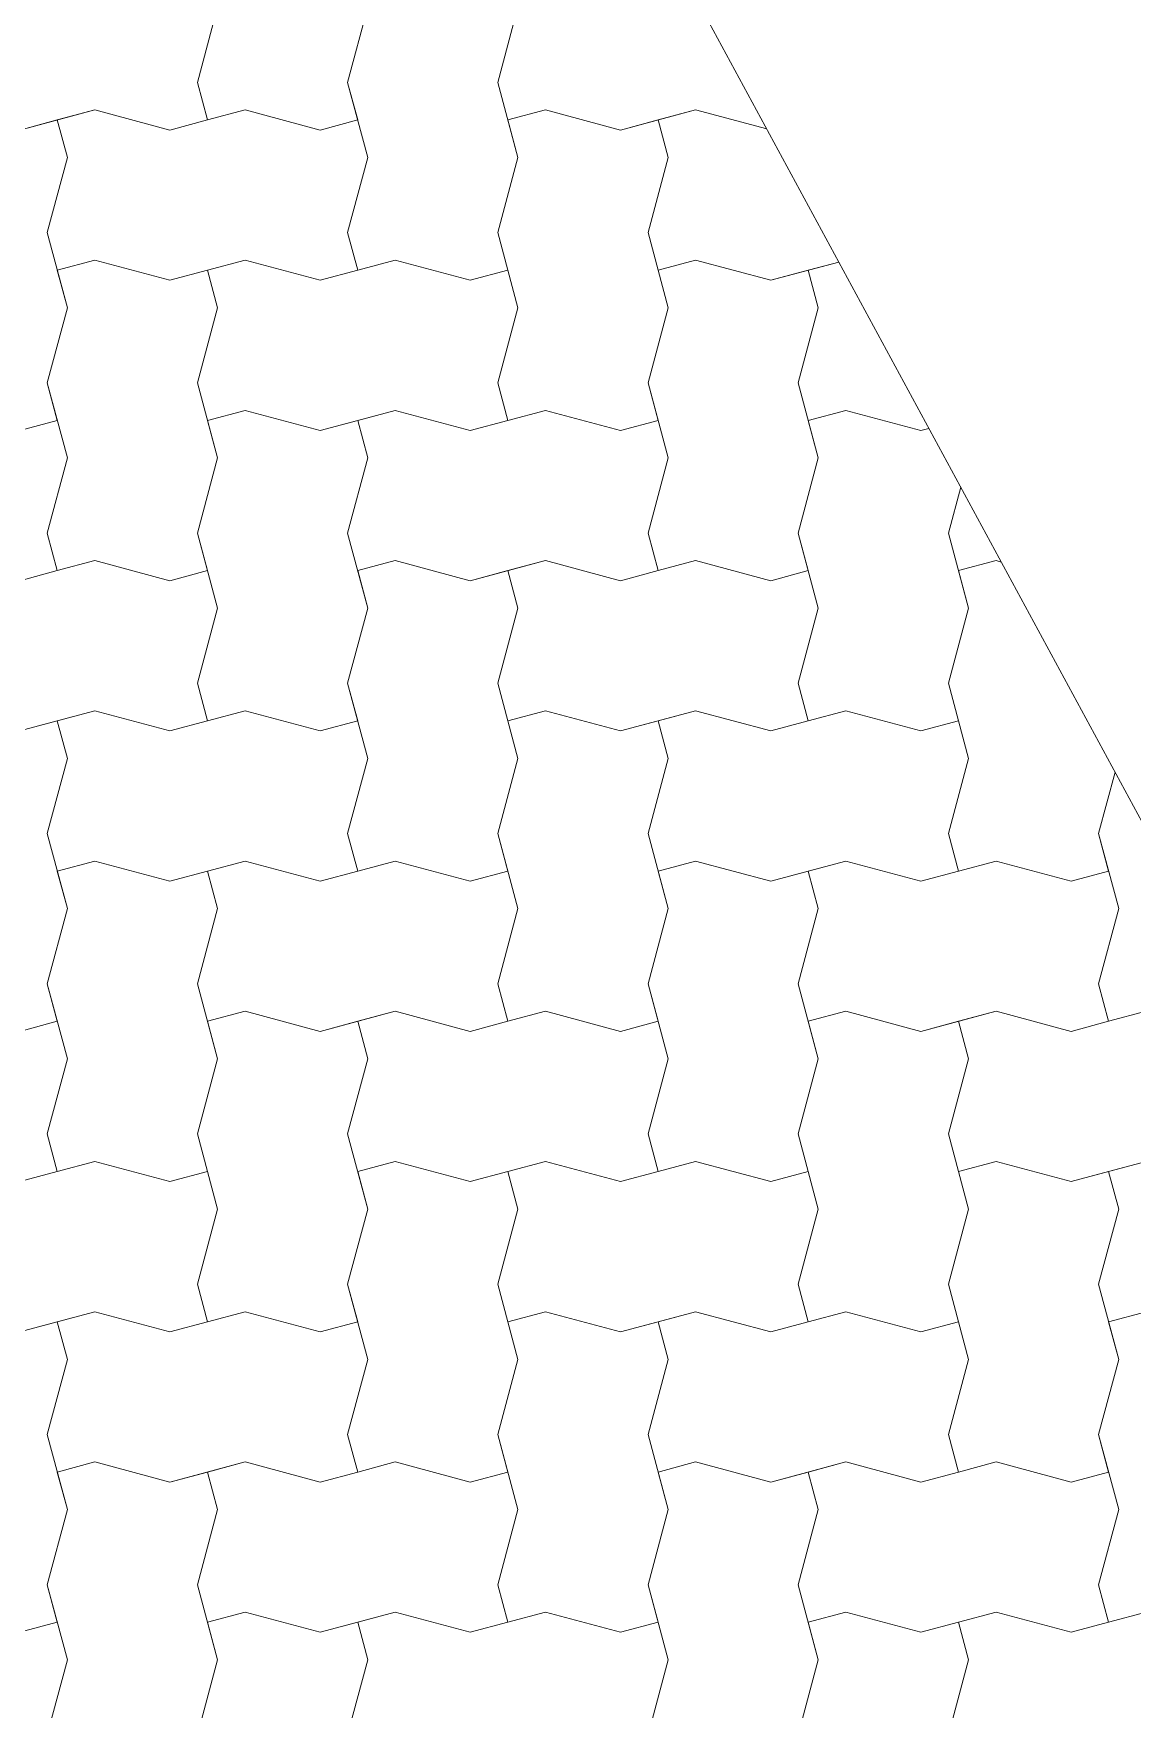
# Model space of a CAD drawing. Header units: metres. Extents: x -111189 to -108577, y -72951 to -72647.
# Drawn here: x -109763.665 to -109762.934, y -72916.205 to -72915.089 of the extents above; entities that cross this region are included whole.
import ezdxf

# ---------------------------------------------------------------- set-up
doc = ezdxf.new("R2010")
doc.units = ezdxf.units.M
doc.header["$MEASUREMENT"] = 0
doc.set_wipeout_variables(frame=1)
doc.linetypes.add('Wipeout_Contour', pattern=[1, 0, -1])
doc.layers.add('02 - PASSEIOS', color=7, linetype='Continuous')

# ---------------------------------------------------------------- blocks, each defined once
blk = doc.blocks.new('*X25', base_point=(-110957.0649, -73026.2797))
at = {"layer": '02 - PASSEIOS', "color": 253, "linetype": 'Continuous', "lineweight": 9}
for p, q in [((-111181.1515, -72914.498), (-111181.1649, -72914.548)), ((-111181.0515, -72914.498), (-111181.0649, -72914.548)), ((-111181.0515, -72914.498), (-111181.0649, -72914.548)), ((-111180.9515, -72914.498), (-111180.9649, -72914.548)), ((-111181.1649, -72914.548), (-111181.1582, -72914.573)), ((-111181.0649, -72914.548), (-111181.0582, -72914.573)), ((-111181.0649, -72914.548), (-111181.0515, -72914.598)), ((-111180.9649, -72914.548), (-111180.9515, -72914.598)), ((-111181.2832, -72914.5797), (-111181.2332, -72914.5663)), ((-111181.2332, -72914.5663), (-111181.2582, -72914.573)), ((-111181.2332, -72914.5663), (-111181.1832, -72914.5797)), ((-111181.2332, -72914.5663), (-111181.1832, -72914.5797)), ((-111181.1332, -72914.5663), (-111181.1582, -72914.573)), ((-111181.1332, -72914.5663), (-111181.0832, -72914.5797)), ((-111180.9332, -72914.5663), (-111180.9582, -72914.573)), ((-111180.9332, -72914.5663), (-111180.9582, -72914.573)), ((-111180.9332, -72914.5663), (-111180.8832, -72914.5797)), ((-111180.9332, -72914.5663), (-111180.8832, -72914.5797)), ((-111180.8832, -72914.5797), (-111180.8332, -72914.5663)), ((-111180.8332, -72914.5663), (-111180.8582, -72914.573)), ((-111180.8332, -72914.5663), (-111180.7858, -72914.579)), ((-111180.8332, -72914.5663), (-111180.7858, -72914.579)), ((-111181.2832, -72914.5797), (-111181.2582, -72914.573)), ((-111181.2515, -72914.598), (-111181.2582, -72914.573)), ((-111181.1832, -72914.5797), (-111181.1582, -72914.573)), ((-111181.1832, -72914.5797), (-111181.1582, -72914.573)), ((-111181.0832, -72914.5797), (-111181.0582, -72914.573)), ((-111180.9515, -72914.598), (-111180.9582, -72914.573)), ((-111180.8832, -72914.5797), (-111180.8582, -72914.573)), ((-111180.8515, -72914.598), (-111180.8582, -72914.573)), ((-111181.2515, -72914.598), (-111181.2649, -72914.648)), ((-111181.0515, -72914.598), (-111181.0649, -72914.648)), ((-111180.9515, -72914.598), (-111180.9649, -72914.648)), ((-111180.9515, -72914.598), (-111180.9649, -72914.648)), ((-111180.8515, -72914.598), (-111180.8649, -72914.648)), ((-111181.2649, -72914.648), (-111181.2515, -72914.698)), ((-111181.0649, -72914.648), (-111181.0582, -72914.673)), ((-111180.9649, -72914.648), (-111180.9582, -72914.673)), ((-111180.9649, -72914.648), (-111180.9515, -72914.698)), ((-111180.8649, -72914.648), (-111180.8515, -72914.698)), ((-111181.2332, -72914.6663), (-111181.2582, -72914.673)), ((-111181.2332, -72914.6663), (-111181.2582, -72914.673)), ((-111181.2332, -72914.6663), (-111181.1832, -72914.6797)), ((-111181.2332, -72914.6663), (-111181.1832, -72914.6797)), ((-111181.1832, -72914.6797), (-111181.1332, -72914.6663)), ((-111181.1332, -72914.6663), (-111181.1582, -72914.673)), ((-111181.1332, -72914.6663), (-111181.0832, -72914.6797)), ((-111181.1332, -72914.6663), (-111181.0832, -72914.6797)), ((-111181.0332, -72914.6663), (-111181.0582, -72914.673)), ((-111181.0332, -72914.6663), (-111180.9832, -72914.6797)), ((-111180.8332, -72914.6663), (-111180.8582, -72914.673)), ((-111180.8332, -72914.6663), (-111180.8582, -72914.673)), ((-111180.8332, -72914.6663), (-111180.7832, -72914.6797)), ((-111180.8332, -72914.6663), (-111180.7832, -72914.6797)), ((-111180.7832, -72914.6797), (-111180.7379, -72914.6676)), ((-111180.7379, -72914.6676), (-111180.7582, -72914.673)), ((-111181.2515, -72914.698), (-111181.2582, -72914.673)), ((-111181.1832, -72914.6797), (-111181.1582, -72914.673)), ((-111181.1515, -72914.698), (-111181.1582, -72914.673)), ((-111181.0832, -72914.6797), (-111181.0582, -72914.673)), ((-111181.0832, -72914.6797), (-111181.0582, -72914.673)), ((-111180.9832, -72914.6797), (-111180.9582, -72914.673)), ((-111180.8515, -72914.698), (-111180.8582, -72914.673)), ((-111180.7832, -72914.6797), (-111180.7582, -72914.673)), ((-111180.7515, -72914.698), (-111180.7582, -72914.673)), ((-111181.2515, -72914.698), (-111181.2649, -72914.748)), ((-111181.2515, -72914.698), (-111181.2649, -72914.748)), ((-111181.1515, -72914.698), (-111181.1649, -72914.748)), ((-111180.9515, -72914.698), (-111180.9649, -72914.748)), ((-111180.8515, -72914.698), (-111180.8649, -72914.748)), ((-111180.8515, -72914.698), (-111180.8649, -72914.748)), ((-111180.7515, -72914.698), (-111180.7649, -72914.748)), ((-111181.2649, -72914.748), (-111181.2582, -72914.773)), ((-111181.2649, -72914.748), (-111181.2515, -72914.798)), ((-111181.1649, -72914.748), (-111181.1515, -72914.798)), ((-111180.9649, -72914.748), (-111180.9582, -72914.773)), ((-111180.8649, -72914.748), (-111180.8582, -72914.773)), ((-111180.8649, -72914.748), (-111180.8515, -72914.798)), ((-111180.7649, -72914.748), (-111180.7515, -72914.798)), ((-111181.1332, -72914.7663), (-111181.1582, -72914.773)), ((-111181.1332, -72914.7663), (-111181.1582, -72914.773)), ((-111181.1332, -72914.7663), (-111181.0832, -72914.7797)), ((-111181.1332, -72914.7663), (-111181.0832, -72914.7797)), ((-111181.0832, -72914.7797), (-111181.0332, -72914.7663)), ((-111181.0332, -72914.7663), (-111181.0582, -72914.773)), ((-111181.0332, -72914.7663), (-111180.9832, -72914.7797)), ((-111181.0332, -72914.7663), (-111180.9832, -72914.7797)), ((-111180.9332, -72914.7663), (-111180.9582, -72914.773)), ((-111180.9332, -72914.7663), (-111180.8832, -72914.7797)), ((-111180.7332, -72914.7663), (-111180.7582, -72914.773)), ((-111180.7332, -72914.7663), (-111180.7582, -72914.773)), ((-111180.7332, -72914.7663), (-111180.6832, -72914.7797)), ((-111180.7332, -72914.7663), (-111180.6832, -72914.7797)), ((-111181.2832, -72914.7797), (-111181.2582, -72914.773)), ((-111181.1515, -72914.798), (-111181.1582, -72914.773)), ((-111181.0832, -72914.7797), (-111181.0582, -72914.773)), ((-111181.0515, -72914.798), (-111181.0582, -72914.773)), ((-111180.9832, -72914.7797), (-111180.9582, -72914.773)), ((-111180.9832, -72914.7797), (-111180.9582, -72914.773)), ((-111180.8832, -72914.7797), (-111180.8582, -72914.773)), ((-111180.7515, -72914.798), (-111180.7582, -72914.773)), ((-111180.6832, -72914.7797), (-111180.6779, -72914.7783)), ((-111180.6832, -72914.7797), (-111180.6779, -72914.7783)), ((-111181.2515, -72914.798), (-111181.2649, -72914.848)), ((-111181.1515, -72914.798), (-111181.1649, -72914.848)), ((-111181.1515, -72914.798), (-111181.1649, -72914.848)), ((-111181.0515, -72914.798), (-111181.0649, -72914.848)), ((-111180.8515, -72914.798), (-111180.8649, -72914.848)), ((-111180.7515, -72914.798), (-111180.7649, -72914.848)), ((-111180.7515, -72914.798), (-111180.7649, -72914.848)), ((-111180.6567, -72914.8175), (-111180.6649, -72914.848)), ((-111181.2649, -72914.848), (-111181.2582, -72914.873)), ((-111181.1649, -72914.848), (-111181.1582, -72914.873)), ((-111181.1649, -72914.848), (-111181.1515, -72914.898)), ((-111181.0649, -72914.848), (-111181.0515, -72914.898)), ((-111180.8649, -72914.848), (-111180.8582, -72914.873)), ((-111180.7649, -72914.848), (-111180.7582, -72914.873)), ((-111180.7649, -72914.848), (-111180.7515, -72914.898)), ((-111180.6649, -72914.848), (-111180.6515, -72914.898)), ((-111181.2332, -72914.8663), (-111181.2582, -72914.873)), ((-111181.2332, -72914.8663), (-111181.1832, -72914.8797)), ((-111181.0332, -72914.8663), (-111181.0582, -72914.873)), ((-111181.0332, -72914.8663), (-111181.0582, -72914.873)), ((-111181.0332, -72914.8663), (-111180.9832, -72914.8797)), ((-111181.0332, -72914.8663), (-111180.9832, -72914.8797)), ((-111180.9832, -72914.8797), (-111180.9332, -72914.8663)), ((-111180.9332, -72914.8663), (-111180.9582, -72914.873)), ((-111180.9332, -72914.8663), (-111180.8832, -72914.8797)), ((-111180.9332, -72914.8663), (-111180.8832, -72914.8797)), ((-111180.8332, -72914.8663), (-111180.8582, -72914.873)), ((-111180.8332, -72914.8663), (-111180.7832, -72914.8797)), ((-111180.6332, -72914.8663), (-111180.6582, -72914.873)), ((-111180.6332, -72914.8663), (-111180.6582, -72914.873)), ((-111180.6332, -72914.8663), (-111180.6297, -72914.8673)), ((-111180.6332, -72914.8663), (-111180.6297, -72914.8673)), ((-111181.2832, -72914.8797), (-111181.2582, -72914.873)), ((-111181.2832, -72914.8797), (-111181.2582, -72914.873)), ((-111181.1832, -72914.8797), (-111181.1582, -72914.873)), ((-111181.0515, -72914.898), (-111181.0582, -72914.873)), ((-111180.9832, -72914.8797), (-111180.9582, -72914.873)), ((-111180.9515, -72914.898), (-111180.9582, -72914.873)), ((-111180.8832, -72914.8797), (-111180.8582, -72914.873)), ((-111180.8832, -72914.8797), (-111180.8582, -72914.873)), ((-111180.7832, -72914.8797), (-111180.7582, -72914.873)), ((-111180.6515, -72914.898), (-111180.6582, -72914.873)), ((-111181.1515, -72914.898), (-111181.1649, -72914.948)), ((-111181.0515, -72914.898), (-111181.0649, -72914.948)), ((-111181.0515, -72914.898), (-111181.0649, -72914.948)), ((-111180.9515, -72914.898), (-111180.9649, -72914.948)), ((-111180.7515, -72914.898), (-111180.7649, -72914.948)), ((-111180.6515, -72914.898), (-111180.6649, -72914.948)), ((-111180.6515, -72914.898), (-111180.6649, -72914.948)), ((-111181.1649, -72914.948), (-111181.1582, -72914.973)), ((-111181.0649, -72914.948), (-111181.0582, -72914.973)), ((-111181.0649, -72914.948), (-111181.0515, -72914.998)), ((-111180.9649, -72914.948), (-111180.9515, -72914.998)), ((-111180.7649, -72914.948), (-111180.7582, -72914.973)), ((-111180.6649, -72914.948), (-111180.6582, -72914.973)), ((-111180.6649, -72914.948), (-111180.6515, -72914.998)), ((-111181.2832, -72914.9797), (-111181.2332, -72914.9663)), ((-111181.2332, -72914.9663), (-111181.2582, -72914.973)), ((-111181.2332, -72914.9663), (-111181.1832, -72914.9797)), ((-111181.2332, -72914.9663), (-111181.1832, -72914.9797)), ((-111181.1332, -72914.9663), (-111181.1582, -72914.973)), ((-111181.1332, -72914.9663), (-111181.0832, -72914.9797)), ((-111180.9332, -72914.9663), (-111180.9582, -72914.973)), ((-111180.9332, -72914.9663), (-111180.9582, -72914.973)), ((-111180.9332, -72914.9663), (-111180.8832, -72914.9797)), ((-111180.9332, -72914.9663), (-111180.8832, -72914.9797)), ((-111180.8832, -72914.9797), (-111180.8332, -72914.9663)), ((-111180.8332, -72914.9663), (-111180.8582, -72914.973)), ((-111180.8332, -72914.9663), (-111180.7832, -72914.9797)), ((-111180.8332, -72914.9663), (-111180.7832, -72914.9797)), ((-111180.7332, -72914.9663), (-111180.7582, -72914.973)), ((-111180.7332, -72914.9663), (-111180.6832, -72914.9797)), ((-111181.2832, -72914.9797), (-111181.2582, -72914.973)), ((-111181.2515, -72914.998), (-111181.2582, -72914.973)), ((-111181.1832, -72914.9797), (-111181.1582, -72914.973)), ((-111181.1832, -72914.9797), (-111181.1582, -72914.973)), ((-111181.0832, -72914.9797), (-111181.0582, -72914.973)), ((-111180.9515, -72914.998), (-111180.9582, -72914.973)), ((-111180.8832, -72914.9797), (-111180.8582, -72914.973)), ((-111180.8515, -72914.998), (-111180.8582, -72914.973)), ((-111180.7832, -72914.9797), (-111180.7582, -72914.973)), ((-111180.7832, -72914.9797), (-111180.7582, -72914.973)), ((-111180.6832, -72914.9797), (-111180.6582, -72914.973)), ((-111181.2515, -72914.998), (-111181.2649, -72915.048)), ((-111181.0515, -72914.998), (-111181.0649, -72915.048)), ((-111180.9515, -72914.998), (-111180.9649, -72915.048)), ((-111180.9515, -72914.998), (-111180.9649, -72915.048)), ((-111180.8515, -72914.998), (-111180.8649, -72915.048)), ((-111180.6515, -72914.998), (-111180.6649, -72915.048)), ((-111180.5539, -72915.0072), (-111180.5649, -72915.048)), ((-111180.5539, -72915.0072), (-111180.5649, -72915.048)), ((-111181.2649, -72915.048), (-111181.2515, -72915.098)), ((-111181.0649, -72915.048), (-111181.0582, -72915.073)), ((-111180.9649, -72915.048), (-111180.9582, -72915.073)), ((-111180.9649, -72915.048), (-111180.9515, -72915.098)), ((-111180.8649, -72915.048), (-111180.8515, -72915.098)), ((-111180.6649, -72915.048), (-111180.6582, -72915.073)), ((-111180.5649, -72915.048), (-111180.5582, -72915.073)), ((-111180.5649, -72915.048), (-111180.5515, -72915.098)), ((-111181.2332, -72915.0663), (-111181.2582, -72915.073)), ((-111181.2332, -72915.0663), (-111181.2582, -72915.073)), ((-111181.2332, -72915.0663), (-111181.1832, -72915.0797)), ((-111181.2332, -72915.0663), (-111181.1832, -72915.0797)), ((-111181.1832, -72915.0797), (-111181.1332, -72915.0663)), ((-111181.1332, -72915.0663), (-111181.1582, -72915.073)), ((-111181.1332, -72915.0663), (-111181.0832, -72915.0797)), ((-111181.1332, -72915.0663), (-111181.0832, -72915.0797)), ((-111181.0332, -72915.0663), (-111181.0582, -72915.073)), ((-111181.0332, -72915.0663), (-111180.9832, -72915.0797)), ((-111180.8332, -72915.0663), (-111180.8582, -72915.073)), ((-111180.8332, -72915.0663), (-111180.8582, -72915.073)), ((-111180.8332, -72915.0663), (-111180.7832, -72915.0797)), ((-111180.8332, -72915.0663), (-111180.7832, -72915.0797)), ((-111180.7832, -72915.0797), (-111180.7332, -72915.0663)), ((-111180.7332, -72915.0663), (-111180.7582, -72915.073)), ((-111180.7332, -72915.0663), (-111180.6832, -72915.0797)), ((-111180.7332, -72915.0663), (-111180.6832, -72915.0797)), ((-111180.6332, -72915.0663), (-111180.6582, -72915.073)), ((-111180.6332, -72915.0663), (-111180.5832, -72915.0797)), ((-111181.2515, -72915.098), (-111181.2582, -72915.073)), ((-111181.1832, -72915.0797), (-111181.1582, -72915.073)), ((-111181.1515, -72915.098), (-111181.1582, -72915.073)), ((-111181.0832, -72915.0797), (-111181.0582, -72915.073)), ((-111181.0832, -72915.0797), (-111181.0582, -72915.073)), ((-111180.9832, -72915.0797), (-111180.9582, -72915.073)), ((-111180.8515, -72915.098), (-111180.8582, -72915.073)), ((-111180.7832, -72915.0797), (-111180.7582, -72915.073)), ((-111180.7515, -72915.098), (-111180.7582, -72915.073)), ((-111180.6832, -72915.0797), (-111180.6582, -72915.073)), ((-111180.6832, -72915.0797), (-111180.6582, -72915.073)), ((-111180.5832, -72915.0797), (-111180.5582, -72915.073)), ((-111181.2515, -72915.098), (-111181.2649, -72915.148)), ((-111181.2515, -72915.098), (-111181.2649, -72915.148)), ((-111181.1515, -72915.098), (-111181.1649, -72915.148)), ((-111180.9515, -72915.098), (-111180.9649, -72915.148)), ((-111180.8515, -72915.098), (-111180.8649, -72915.148)), ((-111180.8515, -72915.098), (-111180.8649, -72915.148)), ((-111180.7515, -72915.098), (-111180.7649, -72915.148)), ((-111180.5515, -72915.098), (-111180.5649, -72915.148)), ((-111181.2649, -72915.148), (-111181.2582, -72915.173)), ((-111181.2649, -72915.148), (-111181.2515, -72915.198)), ((-111181.1649, -72915.148), (-111181.1515, -72915.198)), ((-111180.9649, -72915.148), (-111180.9582, -72915.173)), ((-111180.8649, -72915.148), (-111180.8582, -72915.173)), ((-111180.8649, -72915.148), (-111180.8515, -72915.198)), ((-111180.7649, -72915.148), (-111180.7515, -72915.198)), ((-111180.5649, -72915.148), (-111180.5582, -72915.173)), ((-111181.1332, -72915.1663), (-111181.1582, -72915.173)), ((-111181.1332, -72915.1663), (-111181.1582, -72915.173)), ((-111181.1332, -72915.1663), (-111181.0832, -72915.1797)), ((-111181.1332, -72915.1663), (-111181.0832, -72915.1797)), ((-111181.0832, -72915.1797), (-111181.0332, -72915.1663)), ((-111181.0332, -72915.1663), (-111181.0582, -72915.173)), ((-111181.0332, -72915.1663), (-111180.9832, -72915.1797)), ((-111181.0332, -72915.1663), (-111180.9832, -72915.1797)), ((-111180.9332, -72915.1663), (-111180.9582, -72915.173)), ((-111180.9332, -72915.1663), (-111180.8832, -72915.1797)), ((-111180.7332, -72915.1663), (-111180.7582, -72915.173)), ((-111180.7332, -72915.1663), (-111180.7582, -72915.173)), ((-111180.7332, -72915.1663), (-111180.6832, -72915.1797)), ((-111180.7332, -72915.1663), (-111180.6832, -72915.1797)), ((-111180.6832, -72915.1797), (-111180.6332, -72915.1663)), ((-111180.6332, -72915.1663), (-111180.6582, -72915.173)), ((-111180.6332, -72915.1663), (-111180.5832, -72915.1797)), ((-111180.6332, -72915.1663), (-111180.5832, -72915.1797)), ((-111180.5332, -72915.1663), (-111180.5582, -72915.173)), ((-111181.2832, -72915.1797), (-111181.2582, -72915.173)), ((-111181.1515, -72915.198), (-111181.1582, -72915.173)), ((-111181.0832, -72915.1797), (-111181.0582, -72915.173)), ((-111181.0515, -72915.198), (-111181.0582, -72915.173)), ((-111180.9832, -72915.1797), (-111180.9582, -72915.173)), ((-111180.9832, -72915.1797), (-111180.9582, -72915.173)), ((-111180.8832, -72915.1797), (-111180.8582, -72915.173)), ((-111180.7515, -72915.198), (-111180.7582, -72915.173)), ((-111180.6832, -72915.1797), (-111180.6582, -72915.173)), ((-111180.6515, -72915.198), (-111180.6582, -72915.173)), ((-111180.5832, -72915.1797), (-111180.5582, -72915.173)), ((-111180.5832, -72915.1797), (-111180.5582, -72915.173)), ((-111181.2515, -72915.198), (-111181.2649, -72915.248)), ((-111181.1515, -72915.198), (-111181.1649, -72915.248)), ((-111181.1515, -72915.198), (-111181.1649, -72915.248)), ((-111181.0515, -72915.198), (-111181.0649, -72915.248)), ((-111180.8515, -72915.198), (-111180.8649, -72915.248)), ((-111180.7515, -72915.198), (-111180.7649, -72915.248)), ((-111180.7515, -72915.198), (-111180.7649, -72915.248)), ((-111180.6515, -72915.198), (-111180.6649, -72915.248)), ((-111181.2649, -72915.248), (-111181.2582, -72915.273)), ((-111181.1649, -72915.248), (-111181.1582, -72915.273)), ((-111181.1649, -72915.248), (-111181.1515, -72915.298)), ((-111181.0649, -72915.248), (-111181.0515, -72915.298)), ((-111180.8649, -72915.248), (-111180.8582, -72915.273)), ((-111180.7649, -72915.248), (-111180.7582, -72915.273)), ((-111180.7649, -72915.248), (-111180.7515, -72915.298)), ((-111180.6649, -72915.248), (-111180.6515, -72915.298)), ((-111181.2332, -72915.2663), (-111181.2582, -72915.273)), ((-111181.2332, -72915.2663), (-111181.1832, -72915.2797)), ((-111181.0332, -72915.2663), (-111181.0582, -72915.273)), ((-111181.0332, -72915.2663), (-111181.0582, -72915.273)), ((-111181.0332, -72915.2663), (-111180.9832, -72915.2797)), ((-111181.0332, -72915.2663), (-111180.9832, -72915.2797)), ((-111180.9832, -72915.2797), (-111180.9332, -72915.2663)), ((-111180.9332, -72915.2663), (-111180.9582, -72915.273)), ((-111180.9332, -72915.2663), (-111180.8832, -72915.2797)), ((-111180.9332, -72915.2663), (-111180.8832, -72915.2797)), ((-111180.8332, -72915.2663), (-111180.8582, -72915.273)), ((-111180.8332, -72915.2663), (-111180.7832, -72915.2797)), ((-111180.6332, -72915.2663), (-111180.6582, -72915.273)), ((-111180.6332, -72915.2663), (-111180.6582, -72915.273)), ((-111180.6332, -72915.2663), (-111180.5832, -72915.2797)), ((-111180.6332, -72915.2663), (-111180.5832, -72915.2797)), ((-111180.5832, -72915.2797), (-111180.5332, -72915.2663)), ((-111180.5332, -72915.2663), (-111180.5582, -72915.273)), ((-111181.2832, -72915.2797), (-111181.2582, -72915.273)), ((-111181.2832, -72915.2797), (-111181.2582, -72915.273)), ((-111181.1832, -72915.2797), (-111181.1582, -72915.273)), ((-111181.0515, -72915.298), (-111181.0582, -72915.273)), ((-111180.9832, -72915.2797), (-111180.9582, -72915.273)), ((-111180.9515, -72915.298), (-111180.9582, -72915.273)), ((-111180.8832, -72915.2797), (-111180.8582, -72915.273)), ((-111180.8832, -72915.2797), (-111180.8582, -72915.273)), ((-111180.7832, -72915.2797), (-111180.7582, -72915.273)), ((-111180.6515, -72915.298), (-111180.6582, -72915.273)), ((-111180.5832, -72915.2797), (-111180.5582, -72915.273)), ((-111180.5515, -72915.298), (-111180.5582, -72915.273)), ((-111181.1515, -72915.298), (-111181.1649, -72915.348)), ((-111181.0515, -72915.298), (-111181.0649, -72915.348)), ((-111181.0515, -72915.298), (-111181.0649, -72915.348)), ((-111180.9515, -72915.298), (-111180.9649, -72915.348)), ((-111180.7515, -72915.298), (-111180.7649, -72915.348)), ((-111180.6515, -72915.298), (-111180.6649, -72915.348)), ((-111180.6515, -72915.298), (-111180.6649, -72915.348)), ((-111180.5515, -72915.298), (-111180.5649, -72915.348)), ((-111181.1649, -72915.348), (-111181.1582, -72915.373)), ((-111181.0649, -72915.348), (-111181.0582, -72915.373)), ((-111181.0649, -72915.348), (-111181.0515, -72915.398)), ((-111180.9649, -72915.348), (-111180.9515, -72915.398)), ((-111180.7649, -72915.348), (-111180.7582, -72915.373)), ((-111180.6649, -72915.348), (-111180.6582, -72915.373)), ((-111180.6649, -72915.348), (-111180.6515, -72915.398)), ((-111180.5649, -72915.348), (-111180.5515, -72915.398)), ((-111181.2832, -72915.3797), (-111181.2332, -72915.3663)), ((-111181.2332, -72915.3663), (-111181.2582, -72915.373)), ((-111181.2332, -72915.3663), (-111181.1832, -72915.3797)), ((-111181.2332, -72915.3663), (-111181.1832, -72915.3797)), ((-111181.1332, -72915.3663), (-111181.1582, -72915.373)), ((-111181.1332, -72915.3663), (-111181.0832, -72915.3797)), ((-111180.9332, -72915.3663), (-111180.9582, -72915.373)), ((-111180.9332, -72915.3663), (-111180.9582, -72915.373)), ((-111180.9332, -72915.3663), (-111180.8832, -72915.3797)), ((-111180.9332, -72915.3663), (-111180.8832, -72915.3797)), ((-111180.8832, -72915.3797), (-111180.8332, -72915.3663)), ((-111180.8332, -72915.3663), (-111180.8582, -72915.373)), ((-111180.8332, -72915.3663), (-111180.7832, -72915.3797)), ((-111180.8332, -72915.3663), (-111180.7832, -72915.3797)), ((-111180.7332, -72915.3663), (-111180.7582, -72915.373)), ((-111180.7332, -72915.3663), (-111180.6832, -72915.3797)), ((-111180.5332, -72915.3663), (-111180.5582, -72915.373)), ((-111180.5332, -72915.3663), (-111180.5582, -72915.373)), ((-111181.2832, -72915.3797), (-111181.2582, -72915.373)), ((-111181.2515, -72915.398), (-111181.2582, -72915.373)), ((-111181.1832, -72915.3797), (-111181.1582, -72915.373)), ((-111181.1832, -72915.3797), (-111181.1582, -72915.373)), ((-111181.0832, -72915.3797), (-111181.0582, -72915.373)), ((-111180.9515, -72915.398), (-111180.9582, -72915.373)), ((-111180.8832, -72915.3797), (-111180.8582, -72915.373)), ((-111180.8515, -72915.398), (-111180.8582, -72915.373)), ((-111180.7832, -72915.3797), (-111180.7582, -72915.373)), ((-111180.7832, -72915.3797), (-111180.7582, -72915.373)), ((-111180.6832, -72915.3797), (-111180.6582, -72915.373)), ((-111180.5515, -72915.398), (-111180.5582, -72915.373)), ((-111181.2515, -72915.398), (-111181.2649, -72915.448)), ((-111181.0515, -72915.398), (-111181.0649, -72915.448)), ((-111180.9515, -72915.398), (-111180.9649, -72915.448)), ((-111180.9515, -72915.398), (-111180.9649, -72915.448)), ((-111180.8515, -72915.398), (-111180.8649, -72915.448)), ((-111180.6515, -72915.398), (-111180.6649, -72915.448)), ((-111180.5515, -72915.398), (-111180.5649, -72915.448)), ((-111180.5515, -72915.398), (-111180.5649, -72915.448)), ((-111181.2649, -72915.448), (-111181.2515, -72915.498)), ((-111181.0649, -72915.448), (-111181.0582, -72915.473)), ((-111180.9649, -72915.448), (-111180.9582, -72915.473)), ((-111180.9649, -72915.448), (-111180.9515, -72915.498)), ((-111180.8649, -72915.448), (-111180.8515, -72915.498)), ((-111180.6649, -72915.448), (-111180.6582, -72915.473)), ((-111180.5649, -72915.448), (-111180.5582, -72915.473)), ((-111180.5649, -72915.448), (-111180.5515, -72915.498)), ((-111181.2332, -72915.4663), (-111181.2582, -72915.473)), ((-111181.2332, -72915.4663), (-111181.2582, -72915.473)), ((-111181.2515, -72915.498), (-111181.2582, -72915.473)), ((-111181.2332, -72915.4663), (-111181.1832, -72915.4797)), ((-111181.2332, -72915.4663), (-111181.1832, -72915.4797)), ((-111181.1832, -72915.4797), (-111181.1332, -72915.4663)), ((-111181.1832, -72915.4797), (-111181.1582, -72915.473)), ((-111181.1332, -72915.4663), (-111181.1582, -72915.473)), ((-111181.1515, -72915.498), (-111181.1582, -72915.473)), ((-111181.1332, -72915.4663), (-111181.0832, -72915.4797)), ((-111181.1332, -72915.4663), (-111181.0832, -72915.4797)), ((-111181.0832, -72915.4797), (-111181.0582, -72915.473)), ((-111181.0832, -72915.4797), (-111181.0582, -72915.473)), ((-111181.0332, -72915.4663), (-111181.0582, -72915.473)), ((-111181.0332, -72915.4663), (-111180.9832, -72915.4797)), ((-111180.9832, -72915.4797), (-111180.9582, -72915.473)), ((-111180.8332, -72915.4663), (-111180.8582, -72915.473)), ((-111180.8332, -72915.4663), (-111180.8582, -72915.473)), ((-111180.8515, -72915.498), (-111180.8582, -72915.473)), ((-111180.8332, -72915.4663), (-111180.7832, -72915.4797)), ((-111180.8332, -72915.4663), (-111180.7832, -72915.4797)), ((-111180.7832, -72915.4797), (-111180.7332, -72915.4663)), ((-111180.7832, -72915.4797), (-111180.7582, -72915.473)), ((-111180.7332, -72915.4663), (-111180.7582, -72915.473)), ((-111180.7515, -72915.498), (-111180.7582, -72915.473)), ((-111180.7332, -72915.4663), (-111180.6832, -72915.4797)), ((-111180.7332, -72915.4663), (-111180.6832, -72915.4797)), ((-111180.6832, -72915.4797), (-111180.6582, -72915.473)), ((-111180.6832, -72915.4797), (-111180.6582, -72915.473)), ((-111180.6332, -72915.4663), (-111180.6582, -72915.473)), ((-111180.6332, -72915.4663), (-111180.5832, -72915.4797)), ((-111180.5832, -72915.4797), (-111180.5582, -72915.473)), ((-111181.2515, -72915.498), (-111181.2649, -72915.548)), ((-111181.2515, -72915.498), (-111181.2649, -72915.548)), ((-111181.1515, -72915.498), (-111181.1649, -72915.548)), ((-111180.9515, -72915.498), (-111180.9649, -72915.548)), ((-111180.8515, -72915.498), (-111180.8649, -72915.548)), ((-111180.8515, -72915.498), (-111180.8649, -72915.548)), ((-111180.7515, -72915.498), (-111180.7649, -72915.548)), ((-111180.5515, -72915.498), (-111180.5649, -72915.548)), ((-111181.2649, -72915.548), (-111181.2582, -72915.573)), ((-111181.2649, -72915.548), (-111181.2515, -72915.598)), ((-111181.1649, -72915.548), (-111181.1515, -72915.598)), ((-111180.9649, -72915.548), (-111180.9582, -72915.573)), ((-111180.8649, -72915.548), (-111180.8582, -72915.573)), ((-111180.8649, -72915.548), (-111180.8515, -72915.598)), ((-111180.7649, -72915.548), (-111180.7515, -72915.598)), ((-111180.5649, -72915.548), (-111180.5582, -72915.573)), ((-111181.2832, -72915.5797), (-111181.2582, -72915.573)), ((-111181.1332, -72915.5663), (-111181.1582, -72915.573)), ((-111181.1332, -72915.5663), (-111181.1582, -72915.573)), ((-111181.1515, -72915.598), (-111181.1582, -72915.573)), ((-111181.1332, -72915.5663), (-111181.0832, -72915.5797)), ((-111181.1332, -72915.5663), (-111181.0832, -72915.5797)), ((-111181.0832, -72915.5797), (-111181.0332, -72915.5663)), ((-111181.0832, -72915.5797), (-111181.0582, -72915.573)), ((-111181.0332, -72915.5663), (-111181.0582, -72915.573)), ((-111181.0515, -72915.598), (-111181.0582, -72915.573)), ((-111181.0332, -72915.5663), (-111180.9832, -72915.5797)), ((-111181.0332, -72915.5663), (-111180.9832, -72915.5797)), ((-111180.9832, -72915.5797), (-111180.9582, -72915.573)), ((-111180.9832, -72915.5797), (-111180.9582, -72915.573)), ((-111180.9332, -72915.5663), (-111180.9582, -72915.573)), ((-111180.9332, -72915.5663), (-111180.8832, -72915.5797)), ((-111180.8832, -72915.5797), (-111180.8582, -72915.573)), ((-111180.7332, -72915.5663), (-111180.7582, -72915.573)), ((-111180.7332, -72915.5663), (-111180.7582, -72915.573)), ((-111180.7515, -72915.598), (-111180.7582, -72915.573)), ((-111180.7332, -72915.5663), (-111180.6832, -72915.5797)), ((-111180.7332, -72915.5663), (-111180.6832, -72915.5797)), ((-111180.6832, -72915.5797), (-111180.6332, -72915.5663)), ((-111180.6832, -72915.5797), (-111180.6582, -72915.573)), ((-111180.6332, -72915.5663), (-111180.6582, -72915.573)), ((-111180.6515, -72915.598), (-111180.6582, -72915.573)), ((-111180.6332, -72915.5663), (-111180.5832, -72915.5797)), ((-111180.6332, -72915.5663), (-111180.5832, -72915.5797)), ((-111180.5832, -72915.5797), (-111180.5582, -72915.573)), ((-111180.5832, -72915.5797), (-111180.5582, -72915.573)), ((-111180.5332, -72915.5663), (-111180.5582, -72915.573)), ((-111181.2515, -72915.598), (-111181.2649, -72915.648)), ((-111181.1515, -72915.598), (-111181.1649, -72915.648)), ((-111181.1515, -72915.598), (-111181.1649, -72915.648)), ((-111181.0515, -72915.598), (-111181.0649, -72915.648)), ((-111180.8515, -72915.598), (-111180.8649, -72915.648)), ((-111180.7515, -72915.598), (-111180.7649, -72915.648)), ((-111180.7515, -72915.598), (-111180.7649, -72915.648)), ((-111180.6515, -72915.598), (-111180.6649, -72915.648))]:
    blk.add_line(p, q, dxfattribs=at)
blk = doc.blocks.new('Malha_8_1', base_point=(-111182.45, -72914.5203))
at = {"color": 254, "linetype": 'Wipeout_Contour', "lineweight": 0, "ltscale": 1861428.278801215}
blk.add_wipeout([(-111182.45, -72914.5203), (-111181.1398, -72916.9324), (-111179.283, -72920.3506), (-111178.6992, -72921.4255), (-111173.1932, -72931.5618), (-111171.3979, -72934.867), (-111163.9365, -72948.6033), (-111162.5896, -72948.18), (-111170.1617, -72934.1975), (-111171.9536, -72930.8885), (-111177.4458, -72920.7467), (-111178.0283, -72919.6711), (-111179.8807, -72916.2505), (-111181.0503, -72914.0907)], dxfattribs=at).dxf.layer = '02 - PASSEIOS'
at = {"layer": '02 - PASSEIOS', "color": 7, "linetype": 'Continuous', "lineweight": 13, "flags": 128}
blk.add_lwpolyline([(-111182.45, -72914.5203), (-111181.0503, -72914.0907), (-111179.8807, -72916.2505), (-111178.0283, -72919.6711), (-111177.4458, -72920.7467), (-111171.9536, -72930.8885), (-111170.1617, -72934.1975), (-111162.5896, -72948.18), (-111163.9365, -72948.6033), (-111171.3979, -72934.867), (-111173.1932, -72931.5618), (-111178.6992, -72921.4255), (-111179.283, -72920.3506), (-111181.1398, -72916.9324)], close=True, dxfattribs=at)
at = {"layer": '02 - PASSEIOS', "color": 7, "lineweight": 13}
blk.add_blockref('*X25', (-110957.0649, -73026.2797), dxfattribs=at)

msp = doc.modelspace()

# ---------------------------------------------------------------- block references
at = {"layer": '02 - PASSEIOS', "color": 7, "lineweight": 13}
msp.add_blockref('Malha_8_1', (-109764.8414, -72915.0941), dxfattribs=at)

doc.saveas('drawing.dxf')
